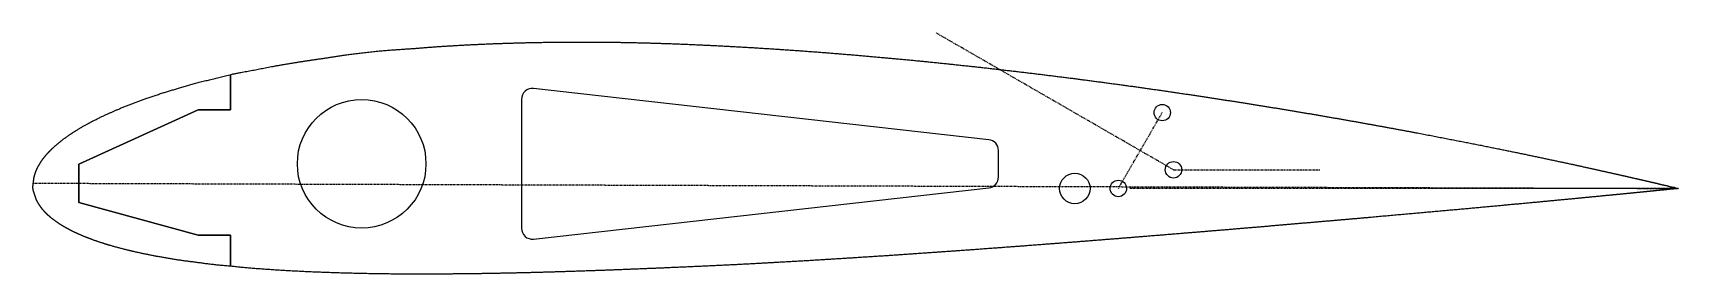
# Model space of a CAD drawing. Header units: millimetres. Extents: x 20 to 320, y -16 to 28.
import ezdxf

# ---------------------------------------------------------------- set-up
doc = ezdxf.new("R2010")
doc.units = ezdxf.units.MM
doc.linetypes.add('DASHED', pattern=[0.2067, 0.1654, -0.0413])

msp = doc.modelspace()

# ---------------------------------------------------------------- linework, layer by layer
at = {"color": 190, "linetype": 'DASHED', "lineweight": 25, "true_color": 0x8018ff}
for p, q in [((227.56, 3.47), (184.26, 28.47)), ((217.51, 0.06), (225.51, 13.91)), ((227.56, 3.47), (254.29, 3.47)), ((19.63, 1.03), (319.56, 0.06)), ((319.56, 0.06), (219.56, 0.06))]:
    msp.add_line(p, q, dxfattribs=at)
for points in [[(55.61, 20.87), (55.61, 14.42), (49.71, 14.42), (27.92, 4.51), (27.92, -2.49), (49.71, -8.49), (55.61, -8.49), (55.61, -14.15)], [(55.61, -14.15), (55.61, -8.49), (49.71, -8.49), (27.92, -2.49), (27.92, 4.51), (49.71, 14.42), (55.61, 14.42), (55.61, 20.87)], [(55.61, 20.87), (55.61, 14.42), (49.71, 14.42), (27.92, 4.51), (27.92, -2.49), (49.71, -8.49), (55.61, -8.49), (55.61, -14.15)]]:
    msp.add_lwpolyline(points)
msp.add_lwpolyline([(108.65, 16.33), (108.65, -7.19, 0.447463), (110.87, -9.18), (193.87, 0.17, 0.381728), (195.65, 2.16), (195.65, 6.98, 0.381728), (193.87, 8.97), (110.87, 18.32, 0.447463)], format="xyb", close=True)
for centre, radius in [((79.51, 4.57), 11.73), ((225.51, 13.91), 1.5), ((227.56, 3.47), 1.5), ((209.56, 0.06), 2.78), ((217.51, 0.06), 1.5)]:
    msp.add_circle(centre, radius)
msp.add_open_spline([(319.56, 0.06), (319.56, 0.06), (319.59, 0.09), (319.74, 0.14), (318.55, 0.1), (319.51, 0.32), (317.77, 0.31), (318.09, 0.56), (316.64, 0.69), (316.1, 0.95), (314.78, 1.18), (313.68, 1.48), (312.24, 1.79), (310.77, 2.14), (309.1, 2.51), (307.32, 2.91), (305.4, 3.34), (303.35, 3.8), (301.16, 4.28), (298.85, 4.78), (296.41, 5.3), (293.84, 5.84), (291.15, 6.41), (288.35, 6.99), (285.42, 7.58), (282.38, 8.19), (279.23, 8.81), (275.97, 9.44), (272.6, 10.09), (269.13, 10.74), (265.57, 11.39), (261.9, 12.06), (258.15, 12.72), (254.3, 13.39), (250.37, 14.06), (246.36, 14.72), (242.28, 15.39), (238.12, 16.04), (233.89, 16.7), (229.6, 17.34), (225.24, 17.98), (220.83, 18.61), (216.37, 19.22), (211.86, 19.82), (207.3, 20.41), (202.71, 20.98), (198.08, 21.53), (193.42, 22.07), (188.74, 22.58), (184.04, 23.07), (179.32, 23.54), (174.59, 23.98), (169.86, 24.4), (165.12, 24.79), (160.39, 25.15), (155.66, 25.48), (150.95, 25.78), (146.25, 26.04), (141.57, 26.28), (136.9, 26.48), (132.25, 26.63), (127.63, 26.74), (123.05, 26.8), (118.52, 26.81), (114.04, 26.78), (109.61, 26.7), (105.25, 26.57), (100.93, 26.41), (96.75, 26.17), (92.51, 25.95), (88.64, 25.53), (84.23, 25.4), (76.53, 24.53), (73.18, 23.87), (69.36, 23.41), (65.97, 22.8), (62.35, 22.24), (59.43, 21.51), (55.43, 21.01), (53.25, 20.11), (49.59, 19.54), (47.29, 18.65), (44.39, 17.91), (41.91, 17.07), (39.44, 16.24), (37.15, 15.37), (34.98, 14.49), (32.95, 13.59), (31.05, 12.68), (29.3, 11.75), (27.68, 10.82), (26.21, 9.87), (24.89, 8.91), (23.71, 7.95), (22.68, 6.98), (21.78, 6), (21.05, 5.02), (20.44, 4.03), (20.04, 3.04), (19.67, 2.04), (19.71, 1.05), (19.37, 0.04), (19.9, -0.91), (20.06, -1.88), (20.62, -2.79), (21.2, -3.68), (21.99, -4.53), (22.89, -5.35), (23.95, -6.14), (25.13, -6.89), (26.46, -7.62), (27.92, -8.31), (29.51, -8.98), (31.24, -9.61), (33.1, -10.21), (35.09, -10.78), (37.2, -11.31), (39.46, -11.82), (41.79, -12.29), (44.37, -12.73), (46.77, -13.16), (50, -13.48), (52.15, -13.89), (55.94, -14.13), (58.22, -14.47), (61.73, -14.69), (64.8, -14.92), (68.23, -15.09), (71.63, -15.25), (75.19, -15.37), (78.81, -15.47), (82.53, -15.54), (86.33, -15.58), (90.21, -15.59), (94.16, -15.58), (98.18, -15.54), (102.27, -15.49), (106.43, -15.41), (110.65, -15.31), (114.92, -15.19), (119.25, -15.05), (123.62, -14.9), (128.04, -14.73), (132.51, -14.55), (137.01, -14.36), (141.56, -14.16), (146.17, -13.94), (150.79, -13.71), (155.43, -13.45), (160.1, -13.19), (164.77, -12.9), (169.45, -12.61), (174.13, -12.31), (178.8, -12), (183.47, -11.67), (188.13, -11.34), (192.77, -11.01), (197.39, -10.66), (201.98, -10.32), (206.54, -9.97), (211.07, -9.62), (215.56, -9.26), (220.01, -8.9), (224.4, -8.55), (228.75, -8.19), (233.04, -7.84), (237.26, -7.49), (241.43, -7.14), (245.52, -6.79), (249.54, -6.44), (253.48, -6.1), (257.34, -5.77), (261.11, -5.44), (264.8, -5.11), (268.39, -4.79), (271.89, -4.48), (275.28, -4.17), (278.58, -3.88), (281.76, -3.59), (284.84, -3.3), (287.8, -3.03), (290.64, -2.76), (293.37, -2.51), (295.97, -2.26), (298.45, -2.02), (300.8, -1.8), (303.02, -1.59), (305.11, -1.38), (307.07, -1.19), (308.88, -1.02), (310.58, -0.85), (312.08, -0.7), (313.55, -0.56), (314.67, -0.44), (316.03, -0.31), (316.55, -0.24), (318.09, -0.12), (317.67, -0.11), (319.56, 0.02), (318.49, -0.03), (319.71, 0.05), (319.59, 0.04), (319.56, 0.05), (319.56, 0.06)], degree=5)

doc.saveas('drawing.dxf')
